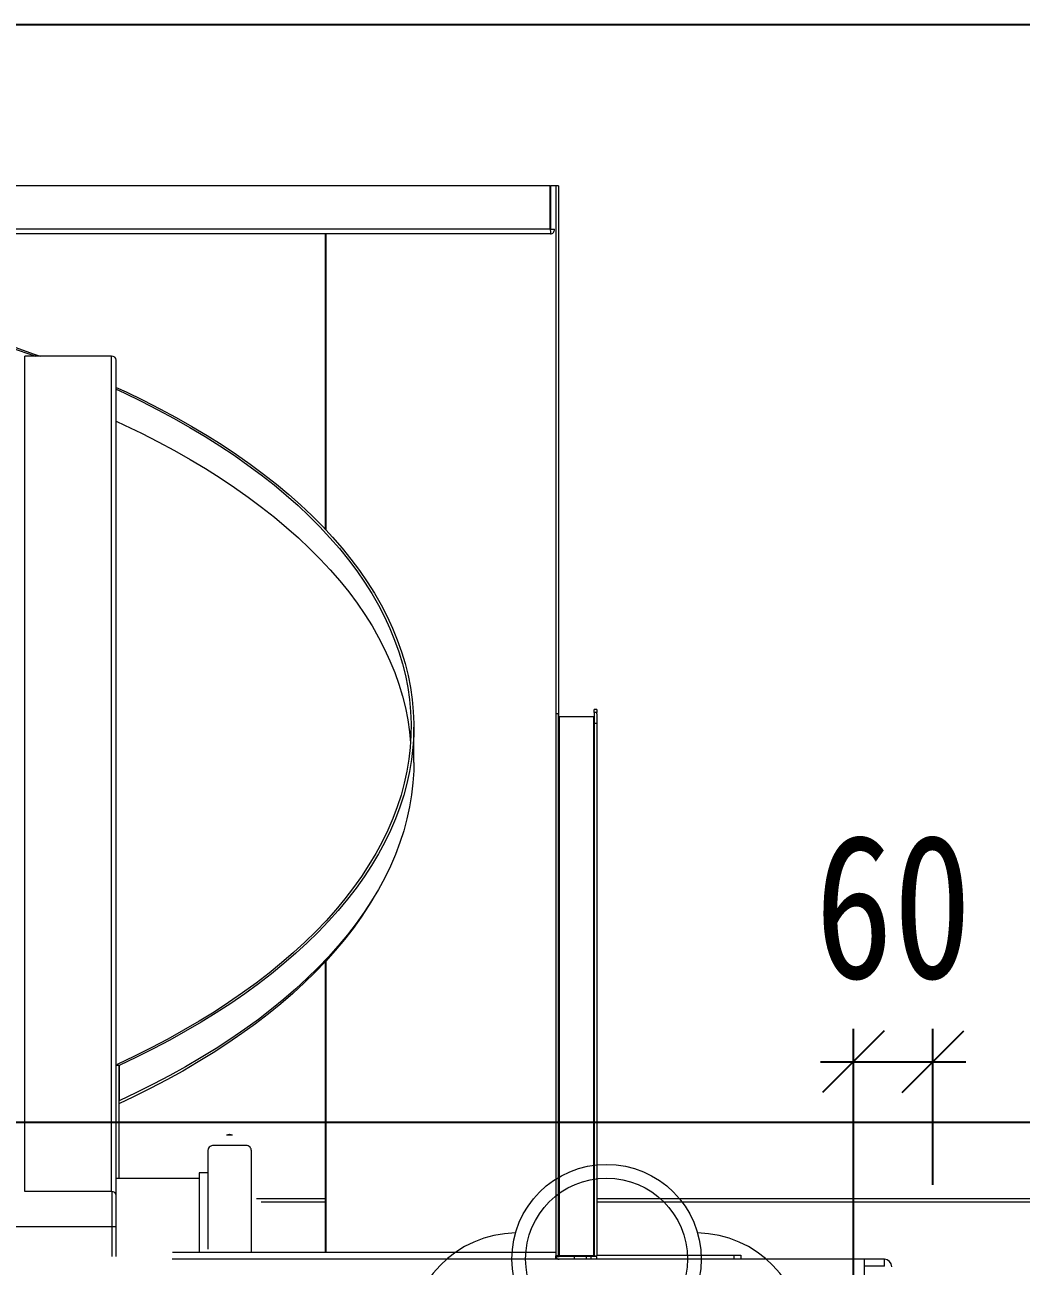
# Model space of a CAD drawing. Extents: x -2187 to 96136, y -11110 to 52208.
# Drawn here: x 39788 to 40514, y 20440 to 21344 of the extents above; entities that cross this region are included whole.
import ezdxf

# ---------------------------------------------------------------- set-up
doc = ezdxf.new("R2010")
doc.units = 0
doc.header["$LTSCALE"] = 1000
doc.header["$MEASUREMENT"] = 0
doc.linetypes.add('ACAD_ISO02W100', pattern=[15, 12, -3])
doc.layers.add('洗衣房设备', color=4, linetype='Continuous')
doc.layers.add('设备型号', color=7, linetype='Continuous')
doc.styles.add('-宋体', font='', dxfattribs={"width": 0.8})
doc.styles.get('-宋体').set_extended_font_data('SimSun')
doc.dimstyles.new('50', dxfattribs={"dimscale": 30, "dimtxt": 3.5, "dimasz": 1.5, "dimexe": 0.8, "dimexo": 2, "dimgap": 0.8, "dimtad": 1, "dimdec": 0, "dimrnd": 5, "dimzin": 0, "dimdsep": 46, "dimtxsty": '-宋体', "dimblk": 'OBLIQUE', "dimcen": 0.6, "dimdle": 0.8, "dimclrd": 6, "dimclre": 6, "dimclrt": 6, "dimadec": 0, "dimazin": 0, "dimtfac": 1, "dimtdec": 0, "dimtofl": 0, "dimtmove": 2, "dimatfit": 3, "dimldrblk": 'OBLIQUE', "dimfxl": 0, "dimtolj": 1, "dimtzin": 0, "dimarcsym": 0})

# ---------------------------------------------------------------- blocks, each defined once
blk = doc.blocks.new('_OBLIQUE')
at = {"color": 0, "linetype": 'ByBlock'}
blk.add_line((-0.5, -0.5), (0.5, 0.5), dxfattribs=at)
blk = doc.blocks.new('*D110')
at = {"layer": 'Defpoints', "color": 0, "linetype": 'ACAD_ISO02W100', "ltscale": 750}
for p in [(40450.1, 20588.58), (40450.1, 20438.78), (40392.1, 20341.5)]:
    blk.add_point(p, dxfattribs=at)
at = {"layer": '洗衣房设备', "color": 6, "linetype": 'ACAD_ISO02W100', "lineweight": -2, "ltscale": 750}
for p, q in [((40392.1, 20401.5), (40392.1, 20612.58)), ((40450.1, 20498.78), (40450.1, 20612.58)), ((40368.1, 20588.58), (40474.1, 20588.58))]:
    blk.add_line(p, q, dxfattribs=at)
at = {"layer": '洗衣房设备', "color": 6, "linetype": 'ACAD_ISO02W100', "lineweight": -2, "ltscale": 750, "xscale": 45, "yscale": 45, "zscale": 45, "rotation": 180}
blk.add_blockref('_OBLIQUE', (40392.1, 20588.58), dxfattribs=at)
at = {"layer": '洗衣房设备', "color": 6, "linetype": 'ACAD_ISO02W100', "lineweight": -2, "ltscale": 750, "xscale": 45, "yscale": 45, "zscale": 45}
blk.add_blockref('_OBLIQUE', (40450.1, 20588.58), dxfattribs=at)
at = {"layer": '洗衣房设备', "color": 6, "linetype": 'ACAD_ISO02W100', "ltscale": 750, "insert": (40421.1, 20701.08), "char_height": 105, "attachment_point": 5, "style": '-宋体'}
blk.add_mtext('\\A1;60', dxfattribs=at)

msp = doc.modelspace()

# ---------------------------------------------------------------- linework, layer by layer
at = {"color": 7, "linetype": 'Continuous', "lineweight": 15}
for p, q in [((40171.106, 21227.001), (38659.088, 21227.001)), ((40171.106, 21195.501), (40171.106, 21227.001)), ((40171.106, 21227.001), (40171.606, 21227.001)), ((40171.606, 21195.501), (40171.606, 21227.001)), ((40174.204, 21227.001), (40171.606, 21227.001)), ((40175.03, 21227.001), (40174.204, 21227.001)), ((40175.03, 21227.001), (40175.03, 20449.501)), ((40175.03, 21227.001), (40175.097, 21227.001)), ((40175.03, 21227.001), (40175.03, 20449.501)), ((40175.097, 21227.001), (40175.097, 20842.127)), ((40177.097, 21227.001), (40175.097, 21227.001)), ((40177.097, 21227.001), (40177.097, 20842.127)), ((40171.106, 21195.501), (38659.088, 21195.501)), ((40171.606, 21195.501), (40174.204, 21195.501)), ((40171.24, 21192.001), (38658.954, 21192.001)), ((40007.012, 21192.001), (40007.012, 20976.714)), ((39788.007, 20493.869), (39788.007, 21102.915)), ((39851.207, 21102.915), (39788.007, 21102.915)), ((39851.207, 20493.869), (39851.207, 21102.915)), ((39854.607, 20490.94), (39854.607, 21099.986)), ((40175.097, 20842.127), (40175.097, 20447.001)), ((40177.097, 20842.127), (40175.097, 20842.127)), ((40175.097, 20842.127), (40175.097, 20447.001)), ((40176.762, 20842.127), (40176.762, 20447.001)), ((40176.762, 20842.127), (40176.762, 20447.001)), ((40177.097, 20842.127), (40177.097, 20447.001)), ((40177.097, 20842.127), (40177.097, 20447.001)), ((40205.097, 20845.297), (40203.097, 20845.297)), ((40203.097, 20843.177), (40203.097, 20845.297)), ((40203.097, 20843.177), (40203.097, 20835.297)), ((40205.097, 20843.177), (40203.097, 20843.177)), ((40205.097, 20845.297), (40205.097, 20843.177)), ((40205.097, 20842.127), (40205.097, 20843.177)), ((40205.097, 20842.127), (40205.097, 20447.001)), ((40205.097, 20842.127), (40205.097, 20447.001)), ((40071.607, 20806.68), (40071.607, 20832.529)), ((40177.597, 20840.174), (40202.597, 20840.174)), ((40177.597, 20840.174), (40177.597, 20447.001)), ((40177.597, 20840.174), (40177.597, 20447.001)), ((40202.597, 20840.174), (40202.597, 20447.001)), ((40202.597, 20840.174), (40202.597, 20447.001)), ((40203.097, 20835.297), (40205.097, 20835.297)), ((40203.097, 20835.297), (40203.097, 20447.001)), ((40203.097, 20835.297), (40203.097, 20447.001)), ((40007.012, 20661.412), (40007.012, 20449.501)), ((40007.012, 20661.412), (40007.012, 20449.501)), ((39856.607, 20585.729), (39854.607, 20585.729)), ((39855.392, 20586.63), (39856.737, 20585.879)), ((39855.392, 20586.63), (39855.392, 20585.729)), ((39856.607, 20585.729), (39856.607, 20503.401)), ((39856.737, 20585.879), (39856.737, 20560.03)), ((39856.737, 20563.989), (39856.607, 20563.929)), ((39856.737, 20561.404), (39856.607, 20561.344)), ((39856.737, 20560.03), (39856.607, 20560.103)), ((39939.485, 20534.965), (39935.128, 20534.965)), ((39939.485, 20534.965), (39935.128, 20534.965)), ((39934.42, 20527.501), (39925.407, 20527.501)), ((39938.75, 20527.423), (39935.863, 20527.423)), ((39949.207, 20527.501), (39940.193, 20527.501)), ((39921.407, 20523.501), (39921.407, 20452.708)), ((39953.207, 20452.708), (39953.207, 20523.501)), ((39916.988, 20507.651), (39915.107, 20507.651)), ((39915.107, 20507.651), (39915.107, 20449.809)), ((39915.107, 20503.401), (39854.607, 20503.401)), ((39851.207, 20493.869), (39788.007, 20493.869)), ((39851.607, 20490.94), (39851.607, 20493.849)), ((39851.607, 20446.48), (39851.607, 20490.94)), ((39854.607, 20446.48), (39854.607, 20490.94)), ((39956.802, 20488.784), (40007.012, 20488.784)), ((40176.762, 20488.784), (40177.597, 20488.784)), ((40176.762, 20488.784), (40177.597, 20488.784)), ((40202.597, 20488.784), (40203.097, 20488.784)), ((40202.597, 20488.784), (40203.097, 20488.784)), ((40205.097, 20488.784), (40660.226, 20488.784)), ((40205.097, 20488.784), (42575.097, 20488.784)), ((39854.607, 20468.258), (39420.341, 20468.258)), ((39921.407, 20452.708), (39921.377, 20451.968)), ((39953.333, 20449.539), (39953.207, 20452.708)), ((40400.097, 20444.501), (39895.4, 20444.501)), ((40175.097, 20449.501), (39895.704, 20449.501)), ((40175.097, 20444.501), (40175.097, 20447.001)), ((40175.097, 20444.501), (40175.097, 20447.001)), ((40177.195, 20446.501), (40175.097, 20446.501)), ((40177.195, 20446.501), (40175.097, 20446.501)), ((40176.762, 20447.501), (40177.597, 20447.501)), ((40176.762, 20447.501), (40177.597, 20447.501)), ((40177.597, 20446.501), (40177.195, 20446.501)), ((40177.597, 20446.501), (40177.195, 20446.501)), ((40202.597, 20447.001), (40177.597, 20447.001)), ((40202.597, 20447.001), (40177.597, 20447.001)), ((40205.097, 20446.501), (40177.597, 20446.501)), ((40205.097, 20446.501), (40177.597, 20446.501)), ((40188.597, 20446.501), (40188.597, 20444.501)), ((40188.597, 20446.501), (40188.597, 20444.501)), ((40197.597, 20444.501), (40197.597, 20446.501)), ((40197.597, 20444.501), (40197.597, 20446.501)), ((40201.01, 20444.501), (40201.01, 20446.501)), ((40201.01, 20444.501), (40201.01, 20446.501)), ((40202.597, 20447.501), (40203.097, 20447.501)), ((40202.597, 20447.501), (40203.097, 20447.501)), ((40203.097, 20447.001), (40205.097, 20447.001)), ((40203.097, 20447.001), (40205.097, 20447.001)), ((40205.097, 20447.501), (40305.097, 20447.501)), ((40205.097, 20447.501), (40305.097, 20447.501)), ((40205.097, 20444.501), (40205.097, 20446.501)), ((40205.097, 20444.501), (40205.097, 20446.501)), ((40305.097, 20447.501), (40310.097, 20447.501)), ((40305.097, 20444.501), (40305.097, 20447.501)), ((40305.097, 20447.501), (40310.097, 20447.501)), ((40305.097, 20444.501), (40305.097, 20447.501)), ((40310.097, 20447.501), (40310.097, 20444.501)), ((40310.097, 20447.501), (40310.097, 20444.501)), ((40414.697, 20444.501), (40400.097, 20444.501)), ((40400.097, 20058.901), (40400.097, 20444.501)), ((40414.697, 20444.501), (40400.097, 20444.501)), ((40400.097, 20058.901), (40400.097, 20444.501)), ((40414.697, 20439.501), (40414.697, 20444.501)), ((40414.697, 20439.501), (40414.697, 20444.501)), ((40414.697, 20439.501), (40400.097, 20439.501))]:
    msp.add_line(p, q, dxfattribs=at)
at = {"color": 8, "linetype": 'Continuous', "lineweight": 15}
for p, q in [((40171.606, 21195.501), (40171.106, 21195.501)), ((40007.347, 21192.001), (40007.347, 20976.359)), ((40007.347, 20661.773), (40007.347, 20449.501)), ((40007.347, 20661.773), (40007.347, 20449.501)), ((39960.338, 20486.384), (40007.012, 20486.384)), ((39960.338, 20486.384), (40007.012, 20486.384)), ((40176.762, 20486.384), (40177.597, 20486.384)), ((40176.762, 20486.384), (40177.597, 20486.384)), ((40202.597, 20486.384), (40203.097, 20486.384)), ((40202.597, 20486.384), (40203.097, 20486.384)), ((40205.097, 20486.384), (40659.919, 20486.384)), ((40205.097, 20486.384), (42575.097, 20486.384)), ((40176.762, 20447.001), (40175.097, 20447.001)), ((40176.762, 20447.001), (40175.097, 20447.001))]:
    msp.add_line(p, q, dxfattribs=at)
at = {"color": 7, "linetype": 'Continuous', "lineweight": 15, "flags": 128}
for points in [[(39779.567, 21108.58), (39793.726, 21103.62), (39795.674, 21102.915)], [(39780.681, 21109.423), (39794.883, 21104.448), (39799.102, 21102.915)], [(39854.607, 21080.158), (39861.77, 21076.831), (39874.257, 21070.786), (39886.428, 21064.577), (39898.273, 21058.207), (39909.784, 21051.682), (39920.954, 21045.006), (39931.774, 21038.183), (39942.238, 21031.219), (39952.337, 21024.117), (39962.066, 21016.883), (39971.417, 21009.522), (39980.384, 21002.039), (39988.96, 20994.438), (39997.14, 20986.727), (40004.919, 20978.908), (40012.29, 20970.989), (40019.249, 20962.974), (40025.79, 20954.87), (40031.91, 20946.68), (40037.604, 20938.413), (40042.868, 20930.072), (40047.699, 20921.663), (40052.093, 20913.194), (40056.048, 20904.668), (40059.559, 20896.093), (40062.626, 20887.474), (40065.246, 20878.817), (40067.417, 20870.128), (40069.137, 20861.413), (40070.406, 20852.679), (40071.223, 20843.93), (40071.586, 20835.174), (40071.496, 20826.415), (40070.953, 20817.661), (40069.958, 20808.917), (40068.51, 20800.19), (40066.611, 20791.485), (40064.262, 20782.808), (40061.465, 20774.165), (40058.221, 20765.563), (40054.534, 20757.007), (40050.405, 20748.503), (40045.838, 20740.056), (40040.835, 20731.674), (40035.4, 20723.361), (40029.537, 20715.124), (40023.249, 20706.968), (40016.542, 20698.898), (40009.419, 20690.92), (40001.886, 20683.04), (39993.948, 20675.264), (39985.61, 20667.595), (39976.878, 20660.041), (39967.759, 20652.606), (39958.257, 20645.294), (39948.381, 20638.112), (39938.136, 20631.064), (39927.531, 20624.155), (39916.571, 20617.39), (39905.265, 20610.773), (39893.62, 20604.309), (39881.646, 20598.002), (39869.348, 20591.858), (39856.737, 20585.879)], [(39854.607, 21080.158), (39861.77, 21076.831), (39874.257, 21070.786), (39886.428, 21064.577), (39898.273, 21058.207), (39909.784, 21051.682), (39920.954, 21045.006), (39931.774, 21038.183), (39942.238, 21031.219), (39952.337, 21024.117), (39962.066, 21016.883), (39971.417, 21009.522), (39980.384, 21002.039), (39988.96, 20994.438), (39997.14, 20986.727), (40004.919, 20978.908), (40012.29, 20970.989), (40019.249, 20962.974), (40025.79, 20954.87), (40031.91, 20946.68), (40037.604, 20938.413), (40042.868, 20930.072), (40047.699, 20921.663), (40052.093, 20913.194), (40056.048, 20904.668), (40059.559, 20896.093), (40062.626, 20887.474), (40065.246, 20878.817), (40067.417, 20870.128), (40069.137, 20861.413), (40070.406, 20852.679), (40071.223, 20843.93), (40071.586, 20835.174), (40071.496, 20826.415), (40070.953, 20817.661), (40069.958, 20808.917), (40068.51, 20800.19), (40066.611, 20791.485), (40064.262, 20782.808), (40061.465, 20774.165), (40058.221, 20765.563), (40054.534, 20757.007), (40050.405, 20748.503), (40045.838, 20740.056), (40040.835, 20731.674), (40035.4, 20723.361), (40029.537, 20715.124), (40023.249, 20706.968), (40016.542, 20698.898), (40009.419, 20690.92), (40001.886, 20683.04), (39993.948, 20675.264), (39985.61, 20667.595), (39976.878, 20660.041), (39967.759, 20652.606), (39958.257, 20645.294), (39948.381, 20638.112), (39938.136, 20631.064), (39927.531, 20624.155), (39916.571, 20617.39), (39905.265, 20610.773), (39893.62, 20604.309), (39881.646, 20598.002), (39869.348, 20591.858), (39856.737, 20585.879)], [(39854.607, 21078.79), (39860.408, 21076.087), (39872.858, 21070.061), (39884.991, 21063.87), (39896.8, 21057.52), (39908.277, 21051.015), (39919.412, 21044.359), (39930.2, 21037.557), (39940.632, 21030.614), (39950.701, 21023.534), (39960.4, 21016.322), (39969.722, 21008.983), (39978.661, 21001.523), (39987.212, 20993.946), (39995.367, 20986.257), (40003.122, 20978.463), (40010.47, 20970.568), (40017.408, 20962.577), (40023.93, 20954.497), (40030.031, 20946.333), (40035.708, 20938.09), (40040.956, 20929.775), (40045.772, 20921.392), (40050.153, 20912.948), (40054.095, 20904.449), (40057.596, 20895.9), (40060.653, 20887.307), (40063.265, 20878.676), (40065.429, 20870.014), (40067.145, 20861.326), (40068.41, 20852.617), (40069.224, 20843.895), (40069.586, 20835.166), (40069.497, 20826.434), (40068.955, 20817.706), (40067.963, 20808.989), (40066.519, 20800.288), (40064.626, 20791.61), (40062.284, 20782.959), (40059.496, 20774.343), (40056.262, 20765.767), (40052.586, 20757.236), (40048.47, 20748.758), (40043.916, 20740.338), (40038.929, 20731.981), (40033.51, 20723.694), (40027.665, 20715.481), (40021.397, 20707.35), (40014.71, 20699.305), (40007.609, 20691.351), (40000.099, 20683.496), (39992.185, 20675.742), (39983.872, 20668.098), (39975.167, 20660.566), (39966.075, 20653.153), (39956.603, 20645.864), (39946.756, 20638.704), (39936.543, 20631.677), (39925.969, 20624.789), (39915.043, 20618.045), (39903.771, 20611.448), (39892.162, 20605.004), (39880.224, 20598.716), (39867.964, 20592.59), (39855.392, 20586.63)], [(39854.607, 21078.79), (39860.408, 21076.087), (39872.858, 21070.061), (39884.991, 21063.87), (39896.8, 21057.52), (39908.277, 21051.015), (39919.412, 21044.359), (39930.2, 21037.557), (39940.632, 21030.614), (39950.701, 21023.534), (39960.4, 21016.322), (39969.722, 21008.983), (39978.661, 21001.523), (39987.212, 20993.946), (39995.367, 20986.257), (40003.122, 20978.463), (40010.47, 20970.568), (40017.408, 20962.577), (40023.93, 20954.497), (40030.031, 20946.333), (40035.708, 20938.09), (40040.956, 20929.775), (40045.772, 20921.392), (40050.153, 20912.948), (40054.095, 20904.449), (40057.596, 20895.9), (40060.653, 20887.307), (40063.265, 20878.676), (40065.429, 20870.014), (40067.145, 20861.326), (40068.41, 20852.617), (40069.224, 20843.895), (40069.586, 20835.166), (40069.497, 20826.434), (40068.955, 20817.706), (40067.963, 20808.989), (40066.519, 20800.288), (40064.626, 20791.61), (40062.284, 20782.959), (40059.496, 20774.343), (40056.262, 20765.767), (40052.586, 20757.236), (40048.47, 20748.758), (40043.916, 20740.338), (40038.929, 20731.981), (40033.51, 20723.694), (40027.665, 20715.481), (40021.397, 20707.35), (40014.71, 20699.305), (40007.609, 20691.351), (40000.099, 20683.496), (39992.185, 20675.742), (39983.872, 20668.098), (39975.167, 20660.566), (39966.075, 20653.153), (39956.603, 20645.864), (39946.756, 20638.704), (39936.543, 20631.677), (39925.969, 20624.789), (39915.043, 20618.045), (39903.771, 20611.448), (39892.162, 20605.004), (39880.224, 20598.716), (39867.964, 20592.59), (39855.392, 20586.63)], [(39854.607, 21055.526), (39860.65, 21052.709), (39873.102, 21046.675), (39885.237, 21040.477), (39897.047, 21034.12), (39908.524, 21027.607), (39919.66, 21020.943), (39930.446, 21014.133), (39940.877, 21007.182), (39950.943, 21000.094), (39960.64, 20992.874), (39969.959, 20985.527), (39978.894, 20978.058), (39987.44, 20970.473), (39995.589, 20962.777), (40003.338, 20954.974), (40010.68, 20947.071), (40017.61, 20939.072), (40024.123, 20930.984), (40030.215, 20922.812), (40035.882, 20914.561), (40041.12, 20906.238), (40045.925, 20897.847), (40050.294, 20889.396), (40054.224, 20880.889), (40057.712, 20872.332), (40060.755, 20863.732), (40063.353, 20855.095), (40065.502, 20846.425), (40067.201, 20837.73), (40068.45, 20829.016), (40069.206, 20820.897)], [(40071.607, 20806.68), (40071.496, 20800.566), (40070.953, 20791.812), (40069.958, 20783.069), (40068.51, 20774.341), (40066.611, 20765.636), (40064.262, 20756.959), (40061.465, 20748.316), (40058.221, 20739.714), (40054.534, 20731.158), (40050.405, 20722.654), (40045.838, 20714.208), (40040.835, 20705.825), (40035.4, 20697.513), (40029.537, 20689.275), (40023.249, 20681.119), (40016.542, 20673.049), (40009.419, 20665.071), (40001.886, 20657.192), (39993.948, 20649.415), (39985.61, 20641.747), (39976.878, 20634.192), (39967.759, 20626.757), (39958.257, 20619.445), (39948.381, 20612.263), (39938.136, 20605.215), (39927.531, 20598.306), (39916.571, 20591.541), (39905.265, 20584.924), (39893.62, 20578.46), (39881.646, 20572.154), (39869.348, 20566.009), (39856.737, 20560.03)], [(40071.607, 20806.68), (40071.496, 20800.566), (40070.953, 20791.812), (40069.958, 20783.069), (40068.51, 20774.341), (40066.611, 20765.636), (40064.262, 20756.959), (40061.465, 20748.316), (40058.221, 20739.714), (40054.534, 20731.158), (40050.405, 20722.654), (40045.838, 20714.208), (40040.835, 20705.825), (40035.4, 20697.513), (40029.537, 20689.275), (40023.249, 20681.119), (40016.542, 20673.049), (40009.419, 20665.071), (40001.886, 20657.192), (39993.948, 20649.415), (39985.61, 20641.747), (39976.878, 20634.192), (39967.759, 20626.757), (39958.257, 20619.445), (39948.381, 20612.263), (39938.136, 20605.215), (39927.531, 20598.306), (39916.571, 20591.541), (39905.265, 20584.924), (39893.62, 20578.46), (39881.646, 20572.154), (39869.348, 20566.009), (39856.737, 20560.03)], [(40041.501, 20706.897), (40038.678, 20702.285), (40033.235, 20693.996), (40027.364, 20685.782), (40021.071, 20677.649), (40014.358, 20669.603), (40007.232, 20661.649), (39999.695, 20653.793), (39991.755, 20646.04), (39983.416, 20638.396), (39974.684, 20630.866), (39965.565, 20623.454), (39956.065, 20616.167), (39946.191, 20609.01), (39935.951, 20601.986), (39925.349, 20595.101), (39914.396, 20588.361), (39903.096, 20581.768), (39891.46, 20575.329), (39879.494, 20569.047), (39867.207, 20562.927), (39856.607, 20557.897)], [(40041.496, 20706.888), (40038.678, 20702.285), (40033.235, 20693.996), (40027.364, 20685.782), (40021.071, 20677.649), (40014.358, 20669.603), (40007.232, 20661.649), (39999.695, 20653.793), (39991.755, 20646.04), (39983.416, 20638.396), (39974.684, 20630.866), (39965.565, 20623.454), (39956.065, 20616.167), (39946.191, 20609.01), (39935.951, 20601.986), (39925.349, 20595.101), (39914.396, 20588.361), (39903.096, 20581.768), (39891.46, 20575.329), (39879.494, 20569.047), (39867.207, 20562.927), (39856.607, 20557.897)]]:
    msp.add_lwpolyline(points, dxfattribs=at)
at = {"color": 7, "linetype": 'Continuous', "lineweight": 15}
for radius in [69, 59]:
    msp.add_circle((40212.097, 20444.717), radius, dxfattribs=at)
for centre, radius, start, end in [((39851.426, 21099.732), 3.191, 4.567388, 93.934319), ((39937.128, 20531.501), 4, 90, 120), ((39937.128, 20531.501), 4, 90, 120), ((39937.485, 20531.501), 4, 60, 90), ((39937.485, 20531.501), 4, 60, 90), ((39851.426, 20490.686), 3.191, 4.567388, 93.934319), ((40147.097, 20384.717), 79, 90.968801, 180), ((40277.097, 20384.717), 79, 0, 89.031199), ((40177.597, 20447.001), 2.5, 180, 270), ((40177.597, 20447.001), 2.5, 180, 270), ((40177.231, 20446.97), 0.47, 176.188739, 265.59805), ((40177.231, 20446.97), 0.47, 176.188739, 265.59805), ((40177.597, 20447.001), 0.5, 180, 270), ((40177.597, 20447.001), 0.5, 180, 270), ((40414.697, 20439.101), 5.4, 0, 90), ((40414.697, 20439.101), 5.4, 0, 90)]:
    msp.add_arc(centre, radius, start, end, dxfattribs=at)
for centre, start_param, end_param in [((39934.42, 20487.401), -0.0623846, 0), ((39940.193, 20487.401), 0, 0.0623846)]:
    msp.add_ellipse(centre, major_axis=(0, 40.1), ratio=0.5773503, start_param=start_param, end_param=end_param, dxfattribs=at)
for points in [[(40171.106, 21195.501), (40171.117, 21195.043), (40171.139, 21194.125), (40171.173, 21192.968), (40171.206, 21192.159), (40171.228, 21192.054), (40171.24, 21192.001)], [(40171.24, 21195.001), (40171.291, 21195.009), (40171.393, 21195.024), (40171.519, 21195.139), (40171.603, 21195.305), (40171.605, 21195.436), (40171.606, 21195.501)], [(40171.24, 21192.001), (40171.631, 21192.054), (40172.414, 21192.159), (40173.4, 21192.968), (40174.084, 21194.125), (40174.164, 21195.043), (40174.204, 21195.501)], [(39937.485, 20535.501), (39937.482, 20535.501), (39937.477, 20535.501), (39937.436, 20535.501), (39937.377, 20535.501), (39937.307, 20535.501), (39937.237, 20535.501), (39937.178, 20535.501), (39937.137, 20535.501), (39937.131, 20535.501), (39937.128, 20535.501)], [(39937.485, 20535.501), (39937.482, 20535.501), (39937.477, 20535.501), (39937.436, 20535.501), (39937.377, 20535.501), (39937.307, 20535.501), (39937.237, 20535.501), (39937.178, 20535.501), (39937.137, 20535.501), (39937.131, 20535.501), (39937.128, 20535.501)]]:
    msp.add_open_spline(points, degree=3, dxfattribs=at)
for points, knots in [([(39925.407, 20527.501), (39925.403, 20527.501), (39924.997, 20527.501), (39924.185, 20527.375), (39922.945, 20526.769), (39922.037, 20525.793), (39921.503, 20524.615), (39921.439, 20523.874), (39921.407, 20523.501)], [0, 0, 0, 0, 0.00215799, 0.21791224, 0.43556629, 0.71351445, 0.85596464, 1, 1, 1, 1]), ([(39953.207, 20523.501), (39953.142, 20524.022), (39953.012, 20525.075), (39952.14, 20526.349), (39950.858, 20527.275), (39949.763, 20527.501), (39949.211, 20527.501), (39949.207, 20527.501)], [0, 0, 0, 0, 0.2049311, 0.4147042, 0.7036439, 0.9978415, 1, 1, 1, 1]), ([(39921.407, 20507.504), (39921.226, 20507.492), (39920.738, 20507.461), (39919.809, 20507.449), (39918.769, 20507.481), (39917.866, 20507.55), (39917.229, 20507.62), (39917.025, 20507.647), (39916.974, 20507.653), (39917.006, 20507.649), (39917.018, 20507.647)], [0, 0, 0, 0, 0.0985067, 0.26545289, 0.43644398, 0.6068096, 0.77128015, 0.92500951, 0.97158209, 1, 1, 1, 1])]:
    msp.add_open_spline(points, degree=3, knots=knots, dxfattribs=at)
at = {"layer": '设备型号', "color": 6}
for p, q in [((58030.207, 21344.443), (38057.423, 21344.443)), ((58030.207, 20544.314), (38057.423, 20544.314))]:
    msp.add_line(p, q, dxfattribs=at)

# ---------------------------------------------------------------- dimensions: what is measured, and where the dimension line sits
at = {"layer": '洗衣房设备', "color": 2, "linetype": 'ACAD_ISO02W100', "ltscale": 750}
dim = msp.add_linear_dim(base=(40450.097, 20588.582), p1=(40392.097, 20341.501), p2=(40450.097, 20438.784), angle=180, dimstyle='50', dxfattribs=at)
dim.commit()
dim.dimension.update_dxf_attribs({"geometry": '*D110', "text_midpoint": (40421.097, 20701.082)})

doc.saveas('drawing.dxf')
